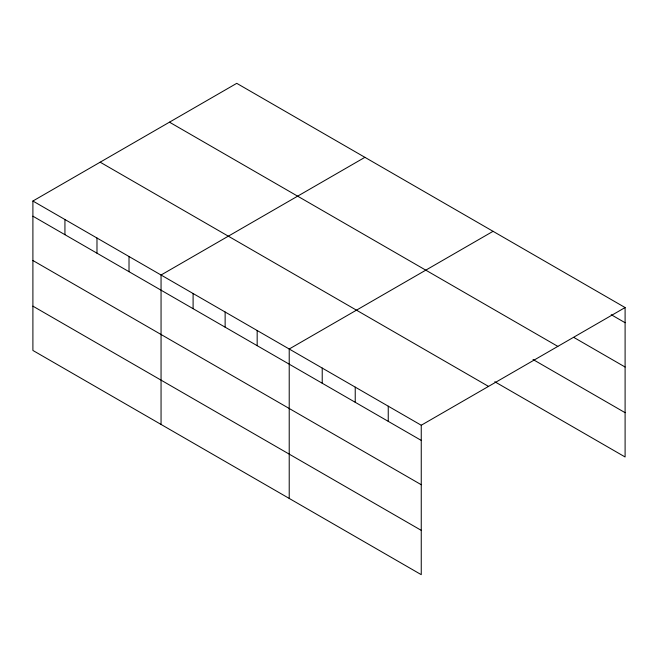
<?xml version="1.0" encoding="UTF-8"?>
<svg xmlns="http://www.w3.org/2000/svg" width="658" height="658" viewBox="0 0 658 658"><rect width="100%" height="100%" fill="white"/><g stroke="black" fill="none" stroke-linecap="round" stroke-linejoin="round"><path stroke-width="0.99" d="M32.9 201.027L421.252 425.241L421.252 574.664L32.9 350.451L32.9 201.027L236.748 83.336L625.1 307.549L625.1 456.973L494.8 381.747M364.902 157.328L161.054 275.019L161.054 424.443M493.064 231.312L289.216 349.003L289.216 498.435M421.252 425.241L625.1 307.549M611.2 314.697L625.1 322.716M573.85 337.431L625.1 367.024M169.476 122.174L557.828 346.388M533.021 359.507L625.1 412.673M100.172 162.189L488.524 386.402M32.9 216.194L421.252 440.408M32.9 260.502L421.252 484.716M32.9 306.151L421.252 530.356M388.245 406.183L388.245 421.35M355.23 387.126L355.23 402.293M322.223 368.061L322.223 383.236M257.171 330.505L257.171 345.68M225.135 312.007L225.135 327.182M193.098 293.509L193.098 308.684M129.017 256.521L129.017 271.688M96.981 238.023L96.981 253.19M64.936 219.525L64.936 234.692"/></g></svg>
